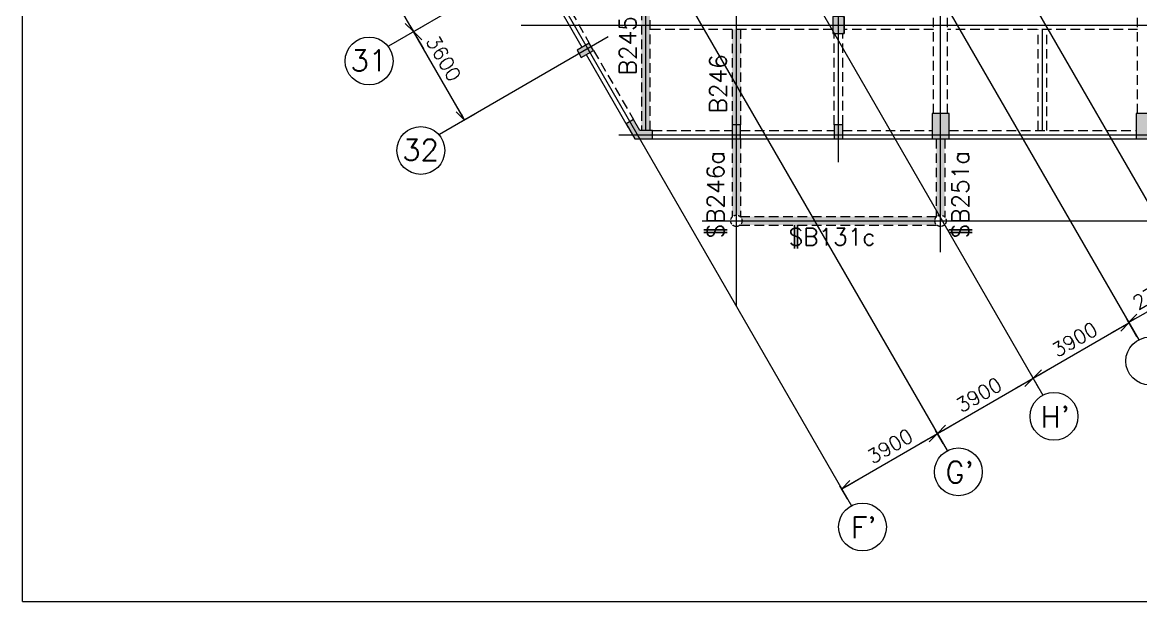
# Model space of a CAD drawing. Extents: x 875770 to 917820, y -160285 to -130585.
# Drawn here: x 908984 to 912928, y -144408 to -142366 of the extents above; entities that cross this region are included whole.
import ezdxf
from ezdxf.enums import TextEntityAlignment as Align
from ezdxf.lldxf.tags import DXFTag

# ---------------------------------------------------------------- set-up
doc = ezdxf.new("R2010")
doc.units = 0
doc.header["$LTSCALE"] = 450
doc.header["$MEASUREMENT"] = 0
doc.header["$PDMODE"] = 34
doc.header["$PDSIZE"] = 75
for name, pattern in [('__HIDDEN__5', [0.375, 0.25, -0.125]), ('CENTER2', [1.125, 0.75, -0.125, 0.125, -0.125]), ('HIDDEN', [0.375, 0.25, -0.125])]:
    doc.linetypes.add(name, pattern=pattern)
for name, color, linetype, lineweight in [('CIVIL_SHADE', 25, 'Continuous', 0), ('CV-CB-BEAM', 7, 'Continuous', 0), ('CV-CB-BEAM_NO1', 4, 'Continuous', 0), ('CV-CB-COLUMN', 3, 'Continuous', 0), ('CV-CB-SHADE', 25, 'Continuous', 0), ('CV-GRID_NO', 6, 'Continuous', 0), ('DIM', 2, 'Continuous', 0), ('GRID', 8, 'CENTER2', 0), ('TEMPLATE', 7, 'Continuous', 0)]:
    doc.layers.add(name, color=color, linetype=linetype, lineweight=lineweight)
doc.styles.add('ROMANS', font='romans.shx', dxfattribs={"height": 150})
doc.styles.add('ROMANS_0', font='romans.shx')
doc.styles.add('Style-romans', font='romans.shx')
tags = doc.linetypes.add('ACAD_ISO10W100', pattern=[18.5, 12, -3, 0.5, -3]).pattern_tags.tags
tags[10:11] = [DXFTag(74, 4), DXFTag(75, 0), DXFTag(340, '0'), DXFTag(46, 1.0), DXFTag(50, 0.0), DXFTag(44, 0.0), DXFTag(45, 0.0)]
tags[8:9] = [DXFTag(74, 4), DXFTag(75, 0), DXFTag(340, '0'), DXFTag(46, 1.0), DXFTag(50, 0.0), DXFTag(44, 0.0), DXFTag(45, 0.0)]
tags[6:7] = [DXFTag(74, 4), DXFTag(75, 0), DXFTag(340, '0'), DXFTag(46, 1.0), DXFTag(50, 0.0), DXFTag(44, 0.0), DXFTag(45, 0.0)]
tags[4:5] = [DXFTag(74, 4), DXFTag(75, 0), DXFTag(340, '0'), DXFTag(46, 1.0), DXFTag(50, 0.0), DXFTag(44, 0.0), DXFTag(45, 0.0)]
doc.dimstyles.new('CIVIL KEY', dxfattribs={"dimtxt": 50, "dimasz": 0.165, "dimexe": 12.5, "dimexo": 12.5, "dimgap": 20, "dimtad": 1, "dimdec": 0, "dimlfac": 10, "dimzin": 0, "dimdsep": 46, "dimtxsty": 'ROMANS_0', "dimblk": 'TICK', "dimcen": 0.06, "dimclrd": 256, "dimclre": 2, "dimclrt": 3, "dimadec": 0, "dimazin": 0, "dimtfac": 1, "dimtdec": 0, "dimtofl": 0, "dimtmove": 0, "dimatfit": 3, "dimldrblk": 'TICK', "dimfxl": 1, "dimtolj": 1, "dimtzin": 0, "dimlwd": -1, "dimlwe": -1, "dimarcsym": 0})

# ---------------------------------------------------------------- blocks, each defined once
blk = doc.blocks.new('TICK')
at = {"color": 2, "ltscale": 0.4}
blk.add_line((-150, 0), (-429, 0), dxfattribs=at)
at = {"color": 3, "linetype": 'ByBlock'}
for p, q in [((0, 0), (-241, -65)), ((-150, 0), (0, 0))]:
    blk.add_line(p, q, dxfattribs=at)
blk = doc.blocks.new('*D236')
at = {"layer": 'DEFPOINTS', "color": 0, "linetype": 'Continuous', "transparency": 16777216}
for p in [(912211.4, -143815.8), (912237.8, -143861.6), (911900.1, -144056.6)]:
    blk.add_point(p, dxfattribs=at)
at = {"layer": 'DIM', "color": 0, "linetype": 'Continuous', "transparency": 16777216}
blk.add_line((911873.8, -144010.7), (912211.2, -143815.9), dxfattribs=at)
at = {"layer": 'DIM', "color": 2, "linetype": 'Continuous', "transparency": 16777216}
for p, q in [((912231.6, -143850.8), (912205.1, -143805)), ((911893.9, -144045.8), (911867.4, -144000))]:
    blk.add_line(p, q, dxfattribs=at)
at = {"layer": 'DIM', "color": 0, "linetype": 'Continuous', "transparency": 16777216, "xscale": 0.165, "yscale": 0.165, "zscale": 0.165}
for p, rotation in [((912211.4, -143815.8), 30.00000000000442), ((911873.7, -144010.8), 210.0000000000044)]:
    blk.add_blockref('TICK', p, dxfattribs=dict(at, rotation=rotation))
at = {"layer": 'DIM', "color": 3, "linetype": 'Continuous', "transparency": 16777216, "insert": (912044.1, -143860.4), "char_height": 50, "attachment_point": 5, "rotation": 30, "style": 'ROMANS_0'}
blk.add_mtext('\\A1;3900', dxfattribs=at)
blk = doc.blocks.new('*D252')
at = {"layer": 'DEFPOINTS', "color": 0, "linetype": 'Continuous', "transparency": 16777216}
for p in [(912549, -143620.9), (912575.5, -143666.7), (912237.7, -143861.7)]:
    blk.add_point(p, dxfattribs=at)
at = {"layer": 'DIM', "color": 0, "linetype": 'Continuous', "transparency": 16777216}
blk.add_line((912211.4, -143815.8), (912548.9, -143620.9), dxfattribs=at)
at = {"layer": 'DIM', "color": 2, "linetype": 'Continuous', "transparency": 16777216}
for p, q in [((912569.2, -143655.9), (912542.8, -143610)), ((912231.5, -143850.9), (912205, -143805))]:
    blk.add_line(p, q, dxfattribs=at)
at = {"layer": 'DIM', "color": 0, "linetype": 'Continuous', "transparency": 16777216, "xscale": 0.165, "yscale": 0.165, "zscale": 0.165}
for p, rotation in [((912549, -143620.9), 29.99999999830985), ((912211.3, -143815.9), 209.9999999983098)]:
    blk.add_blockref('TICK', p, dxfattribs=dict(at, rotation=rotation))
at = {"layer": 'DIM', "color": 3, "linetype": 'Continuous', "transparency": 16777216, "insert": (912357.7, -143679.4), "char_height": 50, "attachment_point": 5, "rotation": 30, "style": 'ROMANS_0'}
blk.add_mtext('\\A1;3900', dxfattribs=at)
blk = doc.blocks.new('*D253')
at = {"layer": 'DEFPOINTS', "color": 0, "linetype": 'Continuous', "transparency": 16777216}
for p in [(912886.8, -143425.9), (912914.2, -143473.3), (912575.5, -143666.7)]:
    blk.add_point(p, dxfattribs=at)
at = {"layer": 'DIM', "color": 0, "linetype": 'Continuous', "transparency": 16777216}
blk.add_line((912549.2, -143620.8), (912886.6, -143425.9), dxfattribs=at)
at = {"layer": 'DIM', "color": 2, "linetype": 'Continuous', "transparency": 16777216}
for p, q in [((912907.9, -143462.5), (912880.5, -143415)), ((912569.2, -143655.9), (912542.8, -143610))]:
    blk.add_line(p, q, dxfattribs=at)
at = {"layer": 'DIM', "color": 0, "linetype": 'Continuous', "transparency": 16777216, "xscale": 0.165, "yscale": 0.165, "zscale": 0.165}
for p, rotation in [((912886.8, -143425.9), 29.99999999830985), ((912549, -143620.9), 209.9999999983098)]:
    blk.add_blockref('TICK', p, dxfattribs=dict(at, rotation=rotation))
at = {"layer": 'DIM', "color": 3, "linetype": 'Continuous', "transparency": 16777216, "insert": (912695.4, -143484.4), "char_height": 50, "attachment_point": 5, "rotation": 30, "style": 'ROMANS_0'}
blk.add_mtext('\\A1;3900', dxfattribs=at)
blk = doc.blocks.new('*D262')
at = {"layer": 'DEFPOINTS', "color": 0, "linetype": 'Continuous', "transparency": 16777216}
for p in [(910410.2, -142371.8), (910363.5, -142398.8), (910590.2, -142683.6)]:
    blk.add_point(p, dxfattribs=at)
at = {"layer": 'DIM', "color": 2, "linetype": 'Continuous', "transparency": 16777216}
for p, q in [((910399.4, -142378), (910352.7, -142405)), ((910579.4, -142689.8), (910532.7, -142716.8))]:
    blk.add_line(p, q, dxfattribs=at)
at = {"layer": 'DIM', "color": 0, "linetype": 'Continuous', "transparency": 16777216}
blk.add_line((910543.4, -142710.4), (910363.6, -142398.9), dxfattribs=at)
at = {"layer": 'DIM', "color": 0, "linetype": 'Continuous', "transparency": 16777216, "xscale": 0.165, "yscale": 0.165, "zscale": 0.165}
for p, rotation in [((910363.5, -142398.8), 119.9999999999986), ((910543.5, -142710.5), 299.9999999999986)]:
    blk.add_blockref('TICK', p, dxfattribs=dict(at, rotation=rotation))
at = {"layer": 'DIM', "color": 3, "linetype": 'Continuous', "transparency": 16777216, "insert": (910470.1, -142493.3), "char_height": 50, "attachment_point": 5, "rotation": 300, "style": 'ROMANS_0'}
blk.add_mtext('\\A1;3600', dxfattribs=at)
blk = doc.blocks.new('*D263')
at = {"layer": 'DEFPOINTS', "color": 0, "linetype": 'Continuous', "transparency": 16777216}
for p in [(910230.2, -142060), (910183.5, -142087), (910410.2, -142371.8)]:
    blk.add_point(p, dxfattribs=at)
at = {"layer": 'DIM', "color": 2, "linetype": 'Continuous', "transparency": 16777216}
for p, q in [((910219.4, -142066.3), (910172.7, -142093.2)), ((910399.4, -142378), (910352.7, -142405))]:
    blk.add_line(p, q, dxfattribs=at)
at = {"layer": 'DIM', "color": 0, "linetype": 'Continuous', "transparency": 16777216}
blk.add_line((910363.4, -142398.6), (910183.6, -142087.1), dxfattribs=at)
at = {"layer": 'DIM', "color": 0, "linetype": 'Continuous', "transparency": 16777216, "xscale": 0.165, "yscale": 0.165, "zscale": 0.165}
for p, rotation in [((910183.5, -142087), 119.9999999997898), ((910363.5, -142398.8), 299.9999999997898)]:
    blk.add_blockref('TICK', p, dxfattribs=dict(at, rotation=rotation))
at = {"layer": 'DIM', "color": 3, "linetype": 'Continuous', "transparency": 16777216, "insert": (910312.5, -142220.4), "char_height": 50, "attachment_point": 5, "rotation": 300, "style": 'ROMANS_0'}
blk.add_mtext('\\A1;3600', dxfattribs=at)
blk = doc.blocks.new('*D268')
at = {"layer": 'DEFPOINTS', "color": 0, "linetype": 'Continuous', "transparency": 16777216}
for p in [(913119.5, -143289), (913155, -143350.5), (912921.2, -143485.5)]:
    blk.add_point(p, dxfattribs=at)
at = {"layer": 'DIM', "color": 2, "linetype": 'Continuous', "transparency": 16777216}
for p, q in [((913148.8, -143339.7), (913113.3, -143278.1)), ((912915, -143474.7), (912879.4, -143413.1))]:
    blk.add_line(p, q, dxfattribs=at)
at = {"layer": 'DIM', "color": 0, "linetype": 'Continuous', "transparency": 16777216}
blk.add_line((912885.8, -143423.9), (913119.4, -143289.1), dxfattribs=at)
at = {"layer": 'DIM', "color": 0, "linetype": 'Continuous', "transparency": 16777216, "xscale": 0.165, "yscale": 0.165, "zscale": 0.165}
for p, rotation in [((913119.5, -143289), 29.99999999830985), ((912885.7, -143424), 209.9999999983098)]:
    blk.add_blockref('TICK', p, dxfattribs=dict(at, rotation=rotation))
at = {"layer": 'DIM', "color": 3, "linetype": 'Continuous', "transparency": 16777216, "insert": (912980.1, -143317.5), "char_height": 50, "attachment_point": 5, "rotation": 30, "style": 'ROMANS_0'}
blk.add_mtext('\\A1;2700', dxfattribs=at)

msp = doc.modelspace()

# ---------------------------------------------------------------- hatches: boundary and pattern name
at = {"layer": 'CIVIL_SHADE', "linetype": 'Continuous', "lineweight": 0, "ltscale": 0.018}
for points in [[(911197.32, -142747.39), (911167.32, -142747.39), (911167.32, -142223.96), (911197.32, -142206.64)], [(911487.25, -142727.39), (911487.25, -142390.89), (911517.25, -142390.89), (911517.25, -142727.39)], [(911515.48, -143050.89), (911517.25, -143050.89), (911517.25, -142777.39), (911487.25, -142777.39), (911487.25, -143052.66, -0.4142136)], [(912237.25, -143052.66), (912237.25, -142777.39), (912207.25, -142777.39), (912207.25, -143050.89), (912209.02, -143050.89, -0.4142136)], [(912207.25, -143052.66), (912207.25, -143050.89), (911517.25, -143050.89), (911517.25, -143052.66, -0.4142135), (911515.48, -143080.89), (912209.02, -143080.89, -0.4142136)]]:
    msp.add_hatch(color=6, dxfattribs=at).paths.add_polyline_path(points)
at = {"layer": 'CV-CB-SHADE', "ltscale": 100}
for points in [[(911842.25, -142405.89), (911842.25, -142345.89), (911882.25, -142345.89), (911882.25, -142405.89)], [(910955.27, -142490.11), (910940.27, -142464.13), (910983.57, -142439.13), (910998.57, -142465.11)], [(912192.25, -142777.39), (912192.25, -142687.39), (912252.25, -142687.39), (912252.25, -142777.39)], [(912192.25, -142777.39), (912192.25, -142687.39), (912252.25, -142687.39), (912252.25, -142777.39)], [(912912.25, -142777.39), (912912.25, -142687.39), (912972.25, -142687.39), (912972.25, -142777.39)], [(912912.25, -142777.39), (912912.25, -142687.39), (912972.25, -142687.39), (912972.25, -142777.39)], [(911487.25, -142777.39), (911487.25, -142727.39), (911517.25, -142727.39), (911517.25, -142777.39)], [(911847.25, -142777.39), (911847.25, -142727.39), (911877.25, -142727.39), (911877.25, -142777.39)]]:
    msp.add_hatch(color=25, dxfattribs=at).paths.add_polyline_path(points)
at = {"layer": 'CV-CB-SHADE', "linetype": 'Continuous', "ltscale": 100}
msp.add_hatch(color=25, dxfattribs=at).paths.add_polyline_path([(911144.23, -142777.39), (911113.07, -142723.42), (911139.05, -142708.42), (911161.55, -142747.39), (911206.55, -142747.39), (911206.55, -142777.39)])

# ---------------------------------------------------------------- linework, layer by layer
at = {"layer": 'CV-CB-BEAM', "linetype": 'HIDDEN', "ltscale": 0.3}
for p, q in [((912197.25, -142687.39), (912197.25, -141640.89)), ((912247.25, -142687.39), (912247.25, -141640.89)), ((912917.25, -142687.39), (912917.25, -141640.89)), ((910818.57, -142153.34), (910983.57, -142439.13)), ((911197.32, -142206.64), (911197.32, -142747.39)), ((911167.32, -142223.96), (911167.32, -142747.39)), ((911842.25, -142390.89), (911197.32, -142390.89)), ((911487.25, -142390.89), (911487.25, -142727.39)), ((911517.25, -142390.89), (911517.25, -142727.39)), ((911847.25, -142727.39), (911847.25, -142405.89)), ((911877.25, -142727.39), (911877.25, -142405.89)), ((912197.25, -142390.89), (911882.25, -142390.89)), ((912917.25, -142390.89), (912247.25, -142390.89)), ((912567.25, -142747.39), (912567.25, -142390.89)), ((912597.25, -142747.39), (912597.25, -142390.89)), ((910998.57, -142465.11), (911139.05, -142708.42)), ((911206.55, -142747.39), (911487.25, -142747.39)), ((911517.25, -142747.39), (911847.25, -142747.39)), ((911877.25, -142747.39), (912192.25, -142747.39)), ((912252.25, -142747.39), (912912.25, -142747.39)), ((911487.25, -142777.39), (911487.25, -143052.66)), ((911517.25, -142777.39), (911517.25, -143052.66)), ((912207.25, -142777.39), (912207.25, -143052.66)), ((912237.25, -142777.39), (912237.25, -143052.66)), ((911515.48, -143050.89), (912209.02, -143050.89)), ((911515.48, -143080.89), (912209.02, -143080.89))]:
    msp.add_line(p, q, dxfattribs=at)
at = {"layer": 'CV-CB-BEAM', "linetype": 'Continuous', "ltscale": 0.3}
for p, q in [((910792.59, -142168.34), (910957.59, -142454.13)), ((910972.59, -142480.11), (911120.57, -142736.41)), ((911191.55, -142777.39), (911487.25, -142777.39)), ((911517.25, -142777.39), (911847.25, -142777.39)), ((911877.25, -142777.39), (912192.25, -142777.39)), ((912252.25, -142777.39), (912912.25, -142777.39))]:
    msp.add_line(p, q, dxfattribs=at)
at = {"layer": 'CV-CB-COLUMN', "color": 3, "ltscale": 0.125, "flags": 128}
for points in [[(911882.25, -142345.89), (911842.25, -142345.89), (911842.25, -142405.89), (911882.25, -142405.89), (911882.25, -142345.89)], [(910998.57, -142465.11), (910983.57, -142439.13), (910940.27, -142464.13), (910955.27, -142490.11), (910998.57, -142465.11)], [(912252.25, -142687.39), (912192.25, -142687.39), (912192.25, -142777.39), (912252.25, -142777.39), (912252.25, -142687.39)], [(912972.25, -142687.39), (912912.25, -142687.39), (912912.25, -142777.39), (912972.25, -142777.39), (912972.25, -142687.39)], [(911517.25, -142727.39), (911487.25, -142727.39), (911487.25, -142777.39), (911517.25, -142777.39), (911517.25, -142727.39)], [(911877.25, -142727.39), (911847.25, -142727.39), (911847.25, -142777.39), (911877.25, -142777.39), (911877.25, -142727.39)]]:
    msp.add_lwpolyline(points, close=True, dxfattribs=at)
for points in [[(911877.25, -142345.89), (911882.25, -142345.89), (911882.25, -142405.89), (911877.25, -142405.89)], [(911144.23, -142777.39), (911206.55, -142777.39), (911206.55, -142747.39), (911161.55, -142747.39), (911139.05, -142708.42), (911113.07, -142723.42), (911144.23, -142777.39)], [(912912.25, -142743.89), (912912.25, -142777.39), (912972.25, -142777.39), (912972.25, -142743.89)]]:
    msp.add_lwpolyline(points, dxfattribs=at)
at = {"layer": 'CV-CB-COLUMN', "color": 3, "linetype": '__HIDDEN__5', "ltscale": 0.1}
for centre in [(911502.25, -143065.89), (912222.25, -143065.89)]:
    msp.add_circle(centre, 20, dxfattribs=at)
at = {"layer": 'CV-GRID_NO', "ltscale": 0.15}
for centre in [(910206.92, -142502.58), (910389.39, -142817.92), (912960.21, -143560.31), (912622.46, -143755.31), (912285.36, -143950.91), (911947.09, -144145.24)]:
    msp.add_circle(centre, 84.38, dxfattribs=at)
at = {"layer": 'GRID', "color": 8, "linetype": 'ACAD_ISO10W100', "ltscale": 0.0225}
for p, q in [((911502.25, -143365.89), (911502.25, -136490.61)), ((911862.25, -142858.87), (911862.25, -136490.61)), ((912222.25, -143176.68), (912222.25, -136490.61)), ((914570.32, -139969.95), (910275.31, -142449.67)), ((910510.27, -140089.62), (912583.46, -143680.5)), ((910172.52, -140284.62), (912245.71, -143875.5)), ((911073.18, -140284.62), (912921.21, -143485.5)), ((911394.62, -140301.37), (913155.03, -143350.5)), ((910747.33, -142059.95), (911908.08, -144070.43)), ((911182.32, -142197.98), (911182.32, -142747.39)), ((910743.61, -142375.89), (916858.7, -142375.89)), ((912582.25, -142747.39), (912582.25, -142390.89)), ((911050.56, -142417.77), (910455.31, -142761.44)), ((911088.31, -142762.39), (916858.7, -142762.39)), ((911381.11, -143065.89), (916858.7, -143065.89))]:
    msp.add_line(p, q, dxfattribs=at)
at = {"layer": 'TEMPLATE', "color": 6, "ltscale": 0.5}
for q in [(908984.06, -131084.56), (917320.06, -144408.35)]:
    msp.add_line((908984.06, -144408.35), q, dxfattribs=at)

# ---------------------------------------------------------------- texts
at = {"layer": 'CV-CB-BEAM_NO1', "style": 'ROMANS'}
for s, p in [('B245', (911149.09, -142553.11)), ('B246', (911468.03, -142687.36))]:
    msp.add_text(s, height=60, rotation=90, dxfattribs=at).set_placement(p)
for s, p in [('$B246a', (911458.78, -142819.49)), ('$B251a', (912322.52, -142819.49))]:
    msp.add_text(s, height=60, rotation=90, dxfattribs=at).set_placement(p, align=Align.RIGHT)
msp.add_text('$B131c', height=60, dxfattribs=at).set_placement((911686.68, -143092.39), align=Align.TOP_LEFT)
at = {"layer": 'CV-GRID_NO', "style": 'Style-romans'}
for s, p in [('31', (910205.89, -142500.63)), ('32', (910388.36, -142815.97)), ("H'", (912626.46, -143756.81)), ("G'", (912289.36, -143952.41)), ("F'", (911951.09, -144146.74))]:
    msp.add_text(s, height=75, dxfattribs=at).set_placement(p, align=Align.MIDDLE_CENTER)

# ---------------------------------------------------------------- dimensions: what is measured, and where the dimension line sits
at = {"layer": 'DIM', "linetype": 'Continuous'}
for base, p1, p2, angle, picture, middle in [((910183.5, -142086.99), (910410.21, -142371.79), (910230.21, -142060.02), 120, '*D263', (910312.47, -142220.37)), ((913119.51, -143288.97), (912921.21, -143485.5), (913155.03, -143350.5), 30, '*D268', (912980.1, -143317.5)), ((912886.78, -143425.86), (912575.49, -143666.69), (912914.18, -143473.32), 30, '*D253', (912695.4, -143484.39)), ((912549.03, -143620.86), (912237.74, -143861.69), (912575.49, -143666.69), 30, '*D252', (912357.65, -143679.39))]:
    dim = msp.add_linear_dim(base=base, p1=p1, p2=p2, angle=angle, dimstyle='CIVIL KEY', override={"dimtxt": 50, "dimasz": 0.165, "dimexe": 12.5, "dimexo": 12.5, "dimgap": 20, "dimlfac": 10, "dimtxsty": 'ROMANS_0', "dimblk": 'TICK', "dimcen": 0.06, "dimdle": 0, "dimclrd": 0, "dimclre": 2, "dimclrt": 3, "dimtofl": 0, "dimfrac": 0, "dimlwe": 65535}, dxfattribs=at)
    dim.commit()
    dim.dimension.update_dxf_attribs({"geometry": picture, "text_midpoint": middle})
for base, p1, p2, angle, picture, middle in [((910363.5, -142398.76), (910590.21, -142683.56), (910410.21, -142371.79), 120, '*D262', (910431.1, -142515.85)), ((912211.36, -143815.81), (911900.11, -144056.62), (912237.82, -143861.64), 30, '*D236', (912066.59, -143899.4))]:
    dim = msp.add_linear_dim(base=base, p1=p1, p2=p2, angle=angle, dimstyle='CIVIL KEY', override={"dimtxt": 50, "dimasz": 0.165, "dimexe": 12.5, "dimexo": 12.5, "dimgap": 20, "dimlfac": 10, "dimtxsty": 'ROMANS_0', "dimblk": 'TICK', "dimcen": 0.06, "dimdle": 0, "dimclrd": 0, "dimclre": 2, "dimclrt": 3, "dimtofl": 0, "dimfrac": 0, "dimlwe": 65535}, dxfattribs=at)
    dim.commit()
    dim.dimension.update_dxf_attribs({"geometry": picture, "text_midpoint": middle, "dimtype": 160})

doc.saveas('drawing.dxf')
